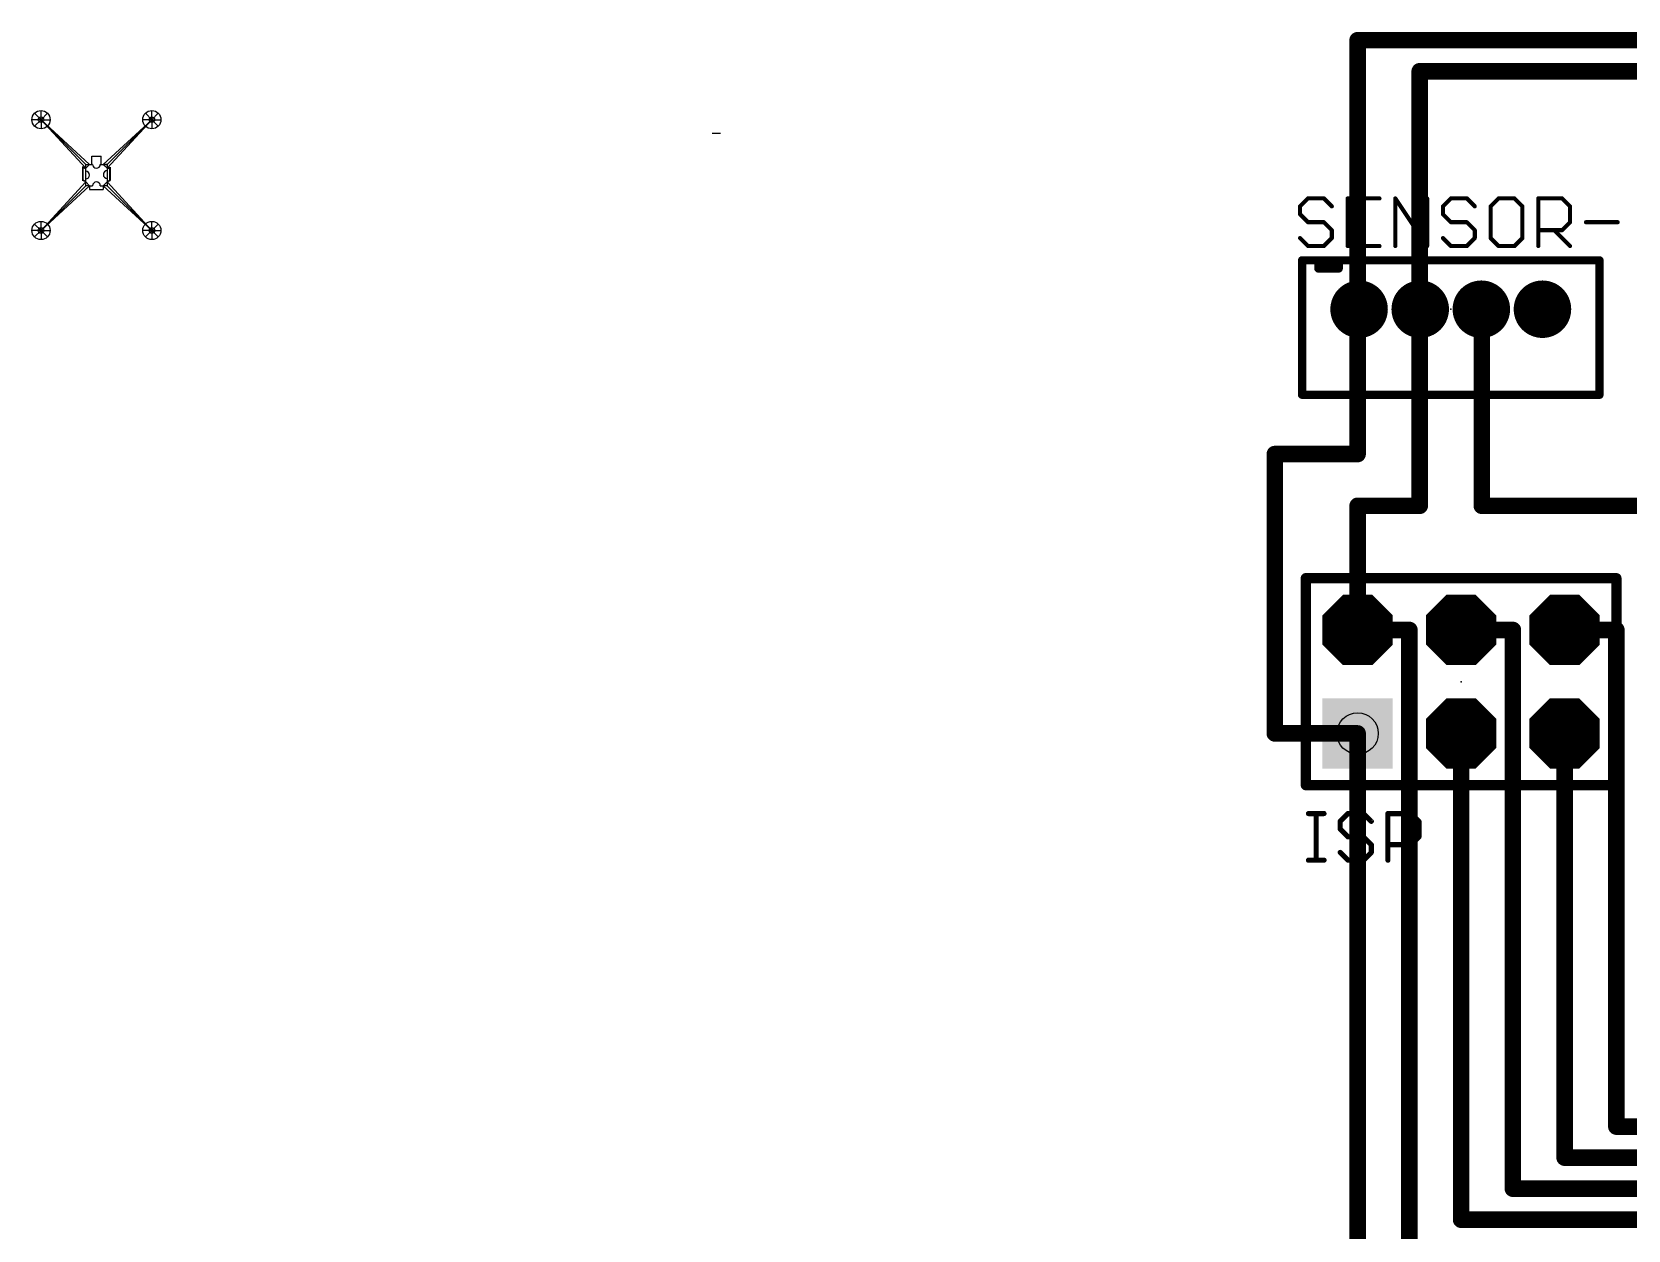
# Model space of a CAD drawing. Header units: inches. Extents: x -247767 to 267317, y -360761 to 23133.
# Drawn here: x 25311 to 129185, y -60119 to 17876 of the extents above; entities that cross this region are included whole.
import ezdxf

# ---------------------------------------------------------------- set-up
doc = ezdxf.new("R2010")
doc.units = ezdxf.units.IN
doc.header["$MEASUREMENT"] = 0
for name, color, linetype in [('1', 22, 'Continuous'), ('17', 82, 'Continuous'), ('21', 253, 'Continuous'), ('23', 7, 'Continuous'), ('25', 253, 'Continuous'), ('29', 253, 'Continuous'), ('30', 253, 'Continuous'), ('44', 253, 'Continuous'), ('51', 253, 'Continuous')]:
    doc.layers.add(name, color=color, linetype=linetype)

# ---------------------------------------------------------------- blocks, each defined once
blk = doc.blocks.new('RECT')
blk.add_solid([(-0.5, -0.5), (0.5, -0.5), (-0.5, 0.5), (0.5, 0.5)])
blk = doc.blocks.new('SQUAREP')
blk.add_solid([(-0.5, -0.5), (0.5, -0.5), (-0.5, 0.5), (0.5, 0.5)])
blk = doc.blocks.new('OCTAGONP')
at = {"const_width": 0.5}
blk.add_lwpolyline([(-0.25, -0.1036), (-0.25, 0.1036), (-0.1036, 0.25), (0.1036, 0.25), (0.25, 0.1036), (0.25, -0.1036), (0.1036, -0.25), (-0.1036, -0.25), (-0.25, -0.1036), (-0.25, 0.1036)], dxfattribs=at)
blk = doc.blocks.new('ROUNDP')
at = {"const_width": 0.5}
blk.add_lwpolyline([(0, -0.25, 1), (0, 0.25, 1), (0, -0.25)], format="xyb", dxfattribs=at)

msp = doc.modelspace()

# ---------------------------------------------------------------- linework, layer by layer
at = {"color": 3}
for p, q in [((25904, 12162), (25485, 12582)), ((25904, 12162), (25904, 12755)), ((25904, 12162), (25904, 12755)), ((25904, 12162), (26324, 12582)), ((33117, 12162), (32698, 12582)), ((33117, 12162), (33117, 12755)), ((33117, 12162), (33117, 12755)), ((33117, 12162), (33536, 12582)), ((25904, 12162), (25311, 12162)), ((25904, 12162), (25485, 11743)), ((25904, 12162), (26497, 12162)), ((25904, 12162), (25904, 11570)), ((33117, 12162), (32524, 12162)), ((33117, 12162), (33710, 12162)), ((33117, 12162), (33536, 11743)), ((33117, 12162), (33117, 11570)), ((25904, 4950), (25485, 5369)), ((25904, 4950), (25904, 5542)), ((33117, 4950), (33117, 5542)), ((33117, 4950), (33536, 5369)), ((25904, 4950), (25311, 4950)), ((25904, 4950), (25485, 4530)), ((25904, 4950), (26497, 4950)), ((25904, 4950), (26324, 4530)), ((25904, 4950), (25904, 4357)), ((33117, 4950), (32524, 4950)), ((33117, 4950), (32698, 4530)), ((33117, 4950), (33117, 4357)), ((33117, 4950), (33710, 4950)), ((33117, 4950), (33536, 4530)), ((33117, 4950), (33117, 4357))]:
    msp.add_line(p, q, dxfattribs=at)
for p, q in [((25904, 12162), (25311, 12162)), ((25904, 12162), (28812, 9255)), ((25904, 12162), (26497, 12162)), ((25904, 12162), (25904, 11570)), ((25904, 12162), (26324, 11743)), ((28812, 9255), (25904, 12162)), ((25904, 12162), (29069, 9255)), ((28812, 8998), (25904, 12162)), ((29953, 9255), (33117, 12162)), ((33117, 12162), (30210, 8998)), ((30210, 9255), (33117, 12162)), ((33117, 12162), (32524, 12162)), ((33117, 12162), (32698, 11743)), ((33117, 12162), (33710, 12162)), ((33117, 12162), (33117, 11570)), ((28812, 9255), (29211, 9255)), ((28812, 7857), (28812, 9255)), ((29811, 9255), (30210, 9255)), ((30210, 9255), (29953, 9255)), ((30210, 9255), (29953, 9255)), ((30210, 9255), (30210, 7857)), ((30210, 9255), (30210, 8998)), ((25904, 4950), (28812, 8114)), ((25904, 4950), (28812, 7857)), ((28812, 7857), (25904, 4950)), ((29069, 7857), (25904, 4950)), ((29069, 7857), (28812, 7857)), ((30210, 7857), (29953, 7857)), ((33117, 4950), (29953, 7857)), ((30210, 8114), (33117, 4950)), ((30210, 7857), (33117, 4950)), ((30210, 7857), (33117, 4950)), ((25904, 4950), (25904, 5542)), ((25904, 4950), (26324, 5369)), ((33117, 4950), (32698, 5369)), ((33117, 4950), (33117, 5542)), ((25904, 4950), (25311, 4950)), ((25904, 4950), (26497, 4950)), ((25904, 4950), (25904, 4357)), ((33117, 4950), (32524, 4950)), ((33117, 4950), (33710, 4950))]:
    msp.add_line(p, q)
at = {"color": 7, "true_color": 0xffffff}
msp.add_line((69583, 11292), (70128, 11292), dxfattribs=at)
at = {"color": 7}
for p, q in [((29211, 9255), (29211, 9785)), ((29211, 9785), (29811, 9785)), ((29811, 9255), (29811, 9785)), ((28812, 8998), (28611, 9083)), ((28611, 9083), (28611, 8199)), ((28611, 9083), (28611, 9083)), ((28611, 9083), (28611, 8950)), ((28611, 9083), (28611, 9050)), ((28812, 8965), (28638, 9038)), ((28638, 8220), (28638, 9038)), ((29069, 9255), (28812, 8998)), ((29069, 9255), (29211, 9255)), ((29260, 9255), (29211, 9255)), ((29761, 9255), (29811, 9255)), ((29811, 9255), (29953, 9255)), ((29953, 9255), (30210, 8998)), ((30210, 8998), (30410, 9082)), ((30210, 8965), (30383, 9038)), ((30210, 8998), (30210, 8965)), ((30383, 8220), (30383, 9038)), ((30410, 9082), (30410, 8198)), ((30410, 9082), (30410, 9082)), ((30410, 9082), (30410, 8950)), ((30410, 9082), (30410, 9050)), ((30410, 8331), (30410, 8198)), ((28812, 8114), (28611, 8199)), ((28812, 8114), (28611, 8199)), ((28812, 8147), (28638, 8220)), ((29069, 7857), (28812, 8114)), ((29069, 7857), (29069, 7609)), ((29069, 7857), (29260, 7857)), ((29069, 7609), (29953, 7609)), ((29761, 7857), (29953, 7857)), ((29953, 7857), (30210, 8114)), ((29953, 7857), (29953, 7609)), ((30210, 8147), (30383, 8220)), ((30210, 8114), (30410, 8198)), ((30210, 8114), (30410, 8198)), ((30210, 8147), (30210, 8114)), ((30410, 8231), (30410, 8198)), ((30410, 8231), (30410, 8231))]:
    msp.add_line(p, q, dxfattribs=at)
for centre, radius in [((25904, 12162), 593), ((33117, 12162), 593), ((25904, 12162), 178), ((33117, 12162), 178), ((25904, 4950), 593), ((33117, 4950), 593), ((25904, 4950), 178), ((33117, 4950), 178)]:
    msp.add_circle(centre, radius)
for centre, start, end in [((28812, 8556), 270, 90), ((29511, 9255), 180, 0), ((30210, 8593), 90, 270), ((29511, 7857), 0, 180)]:
    msp.add_arc(centre, 251, start, end, dxfattribs=at)
at = {"layer": '1', "const_width": 1078}
for points in [[(111585, -9604), (111585, 17337)], [(111585, 17337), (217330, 17337)], [(115626, -12972), (115626, 15317)], [(115626, 15317), (212615, 15317)], [(119667, -175), (119667, -12972)], [(106197, -27790), (106197, -9604)], [(111585, -9604), (106197, -9604)], [(111585, -21054), (111585, -12972)], [(115626, -12972), (111585, -12972)], [(119667, -12972), (131791, -12972)], [(112932, -21054), (111585, -21054)], [(111585, -21054), (114953, -21054)], [(114953, -21054), (114953, -61466)], [(121688, -21054), (118320, -21054)], [(121688, -57425), (121688, -21054)], [(128423, -21054), (125056, -21054)], [(128423, -53384), (128423, -21054)], [(111585, -27790), (106197, -27790)], [(111585, -27790), (111585, -63487)], [(118320, -27790), (118320, -59446)], [(125056, -55404), (125056, -27790)], [(135832, -53384), (128423, -53384)], [(133812, -55404), (125056, -55404)], [(131791, -57425), (121688, -57425)], [(129770, -59446), (118320, -59446)]]:
    msp.add_lwpolyline(points, dxfattribs=at)
at = {"layer": '1', "const_width": 539}
for points in [[(111854, 17337, 1), (111316, 17337)], [(111585, 17607, 1), (111585, 17068)], [(115896, 15317, 1), (115357, 15317)], [(115626, 15586, 1), (115626, 15047)], [(119937, -175, 1), (119398, -175)], [(106466, -9604, 1), (105927, -9604)], [(106197, -9335, 1), (106197, -9874)], [(111316, -9604, 1), (111854, -9604)], [(111585, -9874, 1), (111585, -9335)], [(111854, -12972, 1), (111316, -12972)], [(111585, -12702, 1), (111585, -13241)], [(115626, -13241, 1), (115626, -12702)], [(119667, -12702, 1), (119667, -13241)], [(115357, -12972, 1), (115896, -12972)], [(119398, -12972, 1), (119937, -12972)], [(111585, -20785, 1), (111585, -21324)], [(111585, -20785, 1), (111585, -21324)], [(112932, -21324, 1), (112932, -20785)], [(115222, -21054, 1), (114683, -21054)], [(114953, -21324, 1), (114953, -20785)], [(118320, -20785, 1), (118320, -21324)], [(121957, -21054, 1), (121419, -21054)], [(121688, -21324, 1), (121688, -20785)], [(125056, -20785, 1), (125056, -21324)], [(128693, -21054, 1), (128154, -21054)], [(128423, -21324, 1), (128423, -20785)], [(111316, -21054, 1), (111854, -21054)], [(106197, -27520, 1), (106197, -28059)], [(105927, -27790, 1), (106466, -27790)], [(111854, -27790, 1), (111316, -27790)], [(111585, -28059, 1), (111585, -27520)], [(118590, -27790, 1), (118051, -27790)], [(125325, -27790, 1), (124786, -27790)], [(128423, -53114, 1), (128423, -53653)], [(128154, -53384, 1), (128693, -53384)], [(125056, -55135, 1), (125056, -55674)], [(124786, -55404, 1), (125325, -55404)], [(121688, -57156, 1), (121688, -57694)], [(121419, -57425, 1), (121957, -57425)], [(118320, -59176, 1), (118320, -59715)], [(118051, -59446, 1), (118590, -59446)]]:
    msp.add_lwpolyline(points, format="xyb", dxfattribs=at)
at = {"layer": '21'}
for points, const_width in [([(107968, -5743), (107968, 3007)], 539), ([(127325, 3007), (107968, 3007)], 539), ([(109029, 2477), (109029, 2875)], 539), ([(110355, 2477), (110355, 2875)], 539), ([(127325, 3007), (127325, -5743)], 539), ([(109029, 2477), (110355, 2477)], 539), ([(127325, -5743), (107968, -5743)], 539), ([(108217, -17687), (128423, -17687)], 674), ([(108217, -31157), (108217, -17687)], 674), ([(128423, -17687), (128423, -31157)], 674), ([(128423, -31157), (108217, -31157)], 674)]:
    msp.add_lwpolyline(points, dxfattribs=dict(at, const_width=const_width))
for points, const_width in [([(108103, 3007, 1), (107833, 3007)], 269), ([(107968, 3142, 1), (107968, 2873)], 269), ([(109163, 2875, 1), (108894, 2875)], 269), ([(110489, 2875, 1), (110220, 2875)], 269), ([(127460, 3007, 1), (127191, 3007)], 269), ([(127325, 2873, 1), (127325, 3142)], 269), ([(109029, 2612, 1), (109029, 2342)], 269), ([(108894, 2477, 1), (109163, 2477)], 269), ([(110220, 2477, 1), (110489, 2477)], 269), ([(110355, 2342, 1), (110355, 2612)], 269), ([(107968, -5609, 1), (107968, -5878)], 269), ([(107833, -5743, 1), (108103, -5743)], 269), ([(127191, -5743, 1), (127460, -5743)], 269), ([(127325, -5878, 1), (127325, -5609)], 269), ([(108217, -17518, 1), (108217, -17855)], 337), ([(108386, -17687, 1), (108049, -17687)], 337), ([(128592, -17687, 1), (128255, -17687)], 337), ([(128423, -17855, 1), (128423, -17518)], 337), ([(108217, -30989, 1), (108217, -31326)], 337), ([(108049, -31157, 1), (108386, -31157)], 337), ([(128255, -31157, 1), (128592, -31157)], 337), ([(128423, -31326, 1), (128423, -30989)], 337)]:
    msp.add_lwpolyline(points, format="xyb", dxfattribs=dict(at, const_width=const_width))
at = {"layer": '23'}
for p in [(117647, -175), (118320, -24422)]:
    msp.add_point(p, dxfattribs=at)
at = {"layer": '25'}
for points, const_width in [([(108354, 7038), (107838, 6522)], 269), ([(107838, 6522), (107838, 6005)], 269), ([(109388, 7038), (108354, 7038)], 269), ([(109905, 6522), (109388, 7038)], 269), ([(113006, 7038), (110938, 7038)], 269), ([(110938, 7038), (110938, 3938)], 269), ([(114039, 3938), (114039, 7038)], 269), ([(114039, 7038), (116107, 3938)], 269), ([(116107, 3938), (116107, 7038)], 269), ([(117657, 7038), (117140, 6522)], 269), ([(117140, 6522), (117140, 6005)], 269), ([(118691, 7038), (117657, 7038)], 269), ([(119208, 6522), (118691, 7038)], 269), ([(120758, 7038), (120241, 6522)], 269), ([(120241, 6522), (120241, 4454)], 269), ([(121792, 7038), (120758, 7038)], 269), ([(122308, 6522), (121792, 7038)], 269), ([(122308, 4454), (122308, 6522)], 269), ([(123342, 3938), (123342, 7038)], 269), ([(123342, 7038), (124893, 7038)], 269), ([(124893, 7038), (125409, 6522)], 269), ([(125409, 6522), (125409, 5488)], 269), ([(107838, 6005), (108354, 5488)], 269), ([(108354, 5488), (109388, 5488)], 269), ([(109388, 5488), (109905, 4971)], 269), ([(110938, 5488), (111972, 5488)], 269), ([(117140, 6005), (117657, 5488)], 269), ([(117657, 5488), (118691, 5488)], 269), ([(118691, 5488), (119208, 4971)], 269), ([(125409, 5488), (124893, 4971)], 269), ([(126443, 5488), (128510, 5488)], 269), ([(108354, 3938), (107838, 4454)], 269), ([(109905, 4454), (109388, 3938)], 269), ([(109905, 4971), (109905, 4454)], 269), ([(117657, 3938), (117140, 4454)], 269), ([(119208, 4454), (118691, 3938)], 269), ([(119208, 4971), (119208, 4454)], 269), ([(120241, 4454), (120758, 3938)], 269), ([(121792, 3938), (122308, 4454)], 269), ([(124893, 4971), (123342, 4971)], 269), ([(124376, 4971), (125409, 3938)], 269), ([(109388, 3938), (108354, 3938)], 269), ([(110938, 3938), (113006, 3938)], 269), ([(118691, 3938), (117657, 3938)], 269), ([(120758, 3938), (121792, 3938)], 269), ([(108386, -33007), (109397, -33007)], 337), ([(108891, -36040), (108891, -33007)], 337), ([(110959, -33007), (110453, -33512)], 337), ([(111970, -33007), (110959, -33007)], 337), ([(112475, -33512), (111970, -33007)], 337), ([(113554, -36040), (113554, -33007)], 337), ([(113554, -33007), (115071, -33007)], 337), ([(115071, -33007), (115576, -33512)], 337), ([(110453, -33512), (110453, -34018)], 337), ([(110453, -34018), (110959, -34524)], 337), ([(115576, -33512), (115576, -34524)], 337), ([(110959, -34524), (111970, -34524)], 337), ([(111970, -34524), (112475, -35029)], 337), ([(112475, -35029), (112475, -35535)], 337), ([(115071, -35029), (113554, -35029)], 337), ([(115576, -34524), (115071, -35029)], 337), ([(108386, -36040), (109397, -36040)], 337), ([(110959, -36040), (110453, -35535)], 337), ([(111970, -36040), (110959, -36040)], 337), ([(112475, -35535), (111970, -36040)], 337)]:
    msp.add_lwpolyline(points, dxfattribs=dict(at, const_width=const_width))
for points, const_width in [([(107905, 6522, 1), (107770, 6522)], 135), ([(107790, 6569, 1), (107885, 6474)], 135), ([(108354, 7106, 1), (108354, 6971)], 135), ([(108402, 6991, 1), (108307, 7086)], 135), ([(109436, 7086, 1), (109340, 6991)], 135), ([(109388, 6971, 1), (109388, 7106)], 135), ([(109857, 6474, 1), (109953, 6569)], 135), ([(110938, 7106, 1), (110938, 6971)], 135), ([(111006, 7038, 1), (110871, 7038)], 135), ([(113006, 6971, 1), (113006, 7106)], 135), ([(114107, 7038, 1), (113972, 7038)], 135), ([(114095, 7076, 1), (113983, 7001)], 135), ([(116174, 7038, 1), (116039, 7038)], 135), ([(117093, 6569, 1), (117188, 6474)], 135), ([(117208, 6522, 1), (117073, 6522)], 135), ([(117657, 7106, 1), (117657, 6971)], 135), ([(117705, 6991, 1), (117609, 7086)], 135), ([(118738, 7086, 1), (118643, 6991)], 135), ([(118691, 6971, 1), (118691, 7106)], 135), ([(119160, 6474, 1), (119255, 6569)], 135), ([(120309, 6522, 1), (120174, 6522)], 135), ([(120193, 6569, 1), (120289, 6474)], 135), ([(120758, 7106, 1), (120758, 6971)], 135), ([(120805, 6991, 1), (120710, 7086)], 135), ([(121839, 7086, 1), (121744, 6991)], 135), ([(121792, 6971, 1), (121792, 7106)], 135), ([(122376, 6522, 1), (122241, 6522)], 135), ([(122261, 6474, 1), (122356, 6569)], 135), ([(123409, 7038, 1), (123275, 7038)], 135), ([(123342, 7106, 1), (123342, 6971)], 135), ([(124940, 7086, 1), (124845, 6991)], 135), ([(124893, 6971, 1), (124893, 7106)], 135), ([(125477, 6522, 1), (125342, 6522)], 135), ([(125362, 6474, 1), (125457, 6569)], 135), ([(107885, 6053, 1), (107790, 5957)], 135), ([(107770, 6005, 1), (107905, 6005)], 135), ([(108354, 5555, 1), (108354, 5421)], 135), ([(108307, 5440, 1), (108402, 5536)], 135), ([(109436, 5536, 1), (109340, 5440)], 135), ([(109388, 5421, 1), (109388, 5555)], 135), ([(110938, 5555, 1), (110938, 5421)], 135), ([(111972, 5421, 1), (111972, 5555)], 135), ([(117188, 6053, 1), (117093, 5957)], 135), ([(117073, 6005, 1), (117208, 6005)], 135), ([(117657, 5555, 1), (117657, 5421)], 135), ([(117609, 5440, 1), (117705, 5536)], 135), ([(118738, 5536, 1), (118643, 5440)], 135), ([(118691, 5421, 1), (118691, 5555)], 135), ([(125342, 5488, 1), (125477, 5488)], 135), ([(125457, 5440, 1), (125362, 5536)], 135), ([(126443, 5555, 1), (126443, 5421)], 135), ([(128510, 5421, 1), (128510, 5555)], 135), ([(107885, 4502, 1), (107790, 4407)], 135), ([(109972, 4971, 1), (109837, 4971)], 135), ([(109837, 4454, 1), (109972, 4454)], 135), ([(109857, 4923, 1), (109953, 5019)], 135), ([(109953, 4407, 1), (109857, 4502)], 135), ([(117188, 4502, 1), (117093, 4407)], 135), ([(119275, 4971, 1), (119140, 4971)], 135), ([(119140, 4454, 1), (119275, 4454)], 135), ([(119160, 4923, 1), (119255, 5019)], 135), ([(119255, 4407, 1), (119160, 4502)], 135), ([(120289, 4502, 1), (120193, 4407)], 135), ([(120174, 4454, 1), (120309, 4454)], 135), ([(122241, 4454, 1), (122376, 4454)], 135), ([(122356, 4407, 1), (122261, 4502)], 135), ([(123342, 5039, 1), (123342, 4904)], 135), ([(124423, 5019, 1), (124328, 4923)], 135), ([(124845, 5019, 1), (124940, 4923)], 135), ([(124893, 4904, 1), (124893, 5039)], 135), ([(108354, 4005, 1), (108354, 3870)], 135), ([(108307, 3890, 1), (108402, 3985)], 135), ([(109340, 3985, 1), (109436, 3890)], 135), ([(109388, 3870, 1), (109388, 4005)], 135), ([(110938, 4005, 1), (110938, 3870)], 135), ([(110871, 3938, 1), (111006, 3938)], 135), ([(113006, 3870, 1), (113006, 4005)], 135), ([(113972, 3938, 1), (114107, 3938)], 135), ([(116039, 3938, 1), (116174, 3938)], 135), ([(116051, 3900, 1), (116163, 3975)], 135), ([(117657, 4005, 1), (117657, 3870)], 135), ([(117609, 3890, 1), (117705, 3985)], 135), ([(118643, 3985, 1), (118738, 3890)], 135), ([(118691, 3870, 1), (118691, 4005)], 135), ([(120758, 4005, 1), (120758, 3870)], 135), ([(120710, 3890, 1), (120805, 3985)], 135), ([(121744, 3985, 1), (121839, 3890)], 135), ([(121792, 3870, 1), (121792, 4005)], 135), ([(123275, 3938, 1), (123409, 3938)], 135), ([(125362, 3890, 1), (125457, 3985)], 135), ([(108386, -32923, 1), (108386, -33091)], 168), ([(108975, -33007, 1), (108807, -33007)], 168), ([(109397, -33091, 1), (109397, -32923)], 168), ([(110959, -32923, 1), (110959, -33091)], 168), ([(111018, -33066, 1), (110899, -32947)], 168), ([(112029, -32947, 1), (111910, -33066)], 168), ([(111970, -33091, 1), (111970, -32923)], 168), ([(113638, -33007, 1), (113470, -33007)], 168), ([(113554, -32923, 1), (113554, -33091)], 168), ([(115130, -32947, 1), (115011, -33066)], 168), ([(115071, -33091, 1), (115071, -32923)], 168), ([(110537, -33512, 1), (110369, -33512)], 168), ([(110393, -33453, 1), (110512, -33572)], 168), ([(110512, -33958, 1), (110393, -34078)], 168), ([(110369, -34018, 1), (110537, -34018)], 168), ([(112416, -33572, 1), (112535, -33453)], 168), ([(115660, -33512, 1), (115492, -33512)], 168), ([(115517, -33572, 1), (115636, -33453)], 168), ([(110959, -34439, 1), (110959, -34608)], 168), ([(110899, -34583, 1), (111018, -34464)], 168), ([(112029, -34464, 1), (111910, -34583)], 168), ([(111970, -34608, 1), (111970, -34439)], 168), ([(112559, -35029, 1), (112391, -35029)], 168), ([(112416, -35089, 1), (112535, -34970)], 168), ([(113554, -34945, 1), (113554, -35113)], 168), ([(115011, -34970, 1), (115130, -35089)], 168), ([(115071, -35113, 1), (115071, -34945)], 168), ([(115492, -34524, 1), (115660, -34524)], 168), ([(115636, -34583, 1), (115517, -34464)], 168), ([(108386, -35956, 1), (108386, -36125)], 168), ([(108807, -36040, 1), (108975, -36040)], 168), ([(109397, -36125, 1), (109397, -35956)], 168), ([(110512, -35475, 1), (110393, -35594)], 168), ([(110959, -35956, 1), (110959, -36125)], 168), ([(110899, -36100, 1), (111018, -35981)], 168), ([(111910, -35981, 1), (112029, -36100)], 168), ([(111970, -36125, 1), (111970, -35956)], 168), ([(112391, -35535, 1), (112559, -35535)], 168), ([(112535, -35594, 1), (112416, -35475)], 168), ([(113470, -36040, 1), (113638, -36040)], 168)]:
    msp.add_lwpolyline(points, format="xyb", dxfattribs=dict(at, const_width=const_width))
at = {"layer": '44'}
for centre, radius in [((111680, -175), 928), ((115658, -175), 928), ((119636, -175), 928), ((123613, -175), 928), ((111585, -21054), 1347), ((118320, -21054), 1347), ((125056, -21054), 1347), ((111585, -27790), 1347), ((118320, -27790), 1347), ((125056, -27790), 1347)]:
    msp.add_circle(centre, radius, dxfattribs=at)

# ---------------------------------------------------------------- block references
at = {"layer": '17', "zscale": 2651.70399999999}
for name, p, xscale, yscale in [('ROUNDP', (111680, -175), 3203.258431999987, 3203.258431999987), ('ROUNDP', (111680, -175), 3203.258431999987, 3203.258431999987), ('ROUNDP', (115658, -175), 3203.258431999987, 3203.258431999987), ('ROUNDP', (115658, -175), 3203.258431999987, 3203.258431999987), ('ROUNDP', (119636, -175), 3203.258431999987, 3203.258431999987), ('ROUNDP', (119636, -175), 3203.258431999987, 3203.258431999987), ('ROUNDP', (123613, -175), 3203.258431999987, 3203.258431999987), ('ROUNDP', (123613, -175), 3203.258431999987, 3203.258431999987), ('OCTAGONP', (111585, -21054), 4041.196895999984, 4041.196895999984), ('OCTAGONP', (111585, -21054), 4041.196895999984, 4041.196895999984), ('OCTAGONP', (118320, -21054), 4041.196895999984, 4041.196895999984), ('OCTAGONP', (118320, -21054), 4041.196895999984, 4041.196895999984), ('OCTAGONP', (125056, -21054), 4041.196895999984, 4041.196895999984), ('OCTAGONP', (125056, -21054), 4041.196895999984, 4041.196895999984), ('SQUAREP', (111585, -27790), 4041.196895999984, 4041.196895999984), ('SQUAREP', (111585, -27790), 4041.196895999984, 4041.196895999984), ('OCTAGONP', (118320, -27790), 4041.196895999984, 4041.196895999984), ('OCTAGONP', (118320, -27790), 4041.196895999984, 4041.196895999984), ('OCTAGONP', (125056, -27790), 4041.196895999984, 4041.196895999984), ('OCTAGONP', (125056, -27790), 4041.196895999984, 4041.196895999984)]:
    msp.add_blockref(name, p, dxfattribs=dict(at, xscale=xscale, yscale=yscale))
at = {"layer": '29', "zscale": 2651.70399999999}
for name, p, xscale, yscale in [('ROUNDP', (111680, -175), 3742.084684799986, 3742.084684799986), ('ROUNDP', (115658, -175), 3742.084684799986, 3742.084684799986), ('ROUNDP', (119636, -175), 3742.084684799986, 3742.084684799986), ('ROUNDP', (123613, -175), 3742.084684799986, 3742.084684799986), ('OCTAGONP', (111585, -21054), 4580.023148799983, 4580.023148799983), ('OCTAGONP', (118320, -21054), 4580.023148799983, 4580.023148799983), ('OCTAGONP', (125056, -21054), 4580.023148799983, 4580.023148799983), ('SQUAREP', (111585, -27790), 4580.023148799983, 4580.023148799983), ('OCTAGONP', (118320, -27790), 4580.023148799983, 4580.023148799983), ('OCTAGONP', (125056, -27790), 4580.023148799983, 4580.023148799983)]:
    msp.add_blockref(name, p, dxfattribs=dict(at, xscale=xscale, yscale=yscale))
at = {"layer": '30', "zscale": 2651.70399999999}
for name, p, xscale, yscale in [('ROUNDP', (111680, -175), 3742.084684799986, 3742.084684799986), ('ROUNDP', (115658, -175), 3742.084684799986, 3742.084684799986), ('ROUNDP', (119636, -175), 3742.084684799986, 3742.084684799986), ('ROUNDP', (123613, -175), 3742.084684799986, 3742.084684799986), ('OCTAGONP', (111585, -21054), 4580.023148799983, 4580.023148799983), ('OCTAGONP', (118320, -21054), 4580.023148799983, 4580.023148799983), ('OCTAGONP', (125056, -21054), 4580.023148799983, 4580.023148799983), ('SQUAREP', (111585, -27790), 4580.023148799983, 4580.023148799983), ('OCTAGONP', (118320, -27790), 4580.023148799983, 4580.023148799983), ('OCTAGONP', (125056, -27790), 4580.023148799983, 4580.023148799983)]:
    msp.add_blockref(name, p, dxfattribs=dict(at, xscale=xscale, yscale=yscale))
at = {"layer": '51', "xscale": 1347.065631999995, "yscale": 1347.065631999995, "zscale": 2651.70399999999}
for p in [(111585, -21054), (118320, -21054), (125056, -21054), (111585, -27790), (118320, -27790), (125056, -27790)]:
    msp.add_blockref('RECT', p, dxfattribs=at)

doc.saveas('drawing.dxf')
